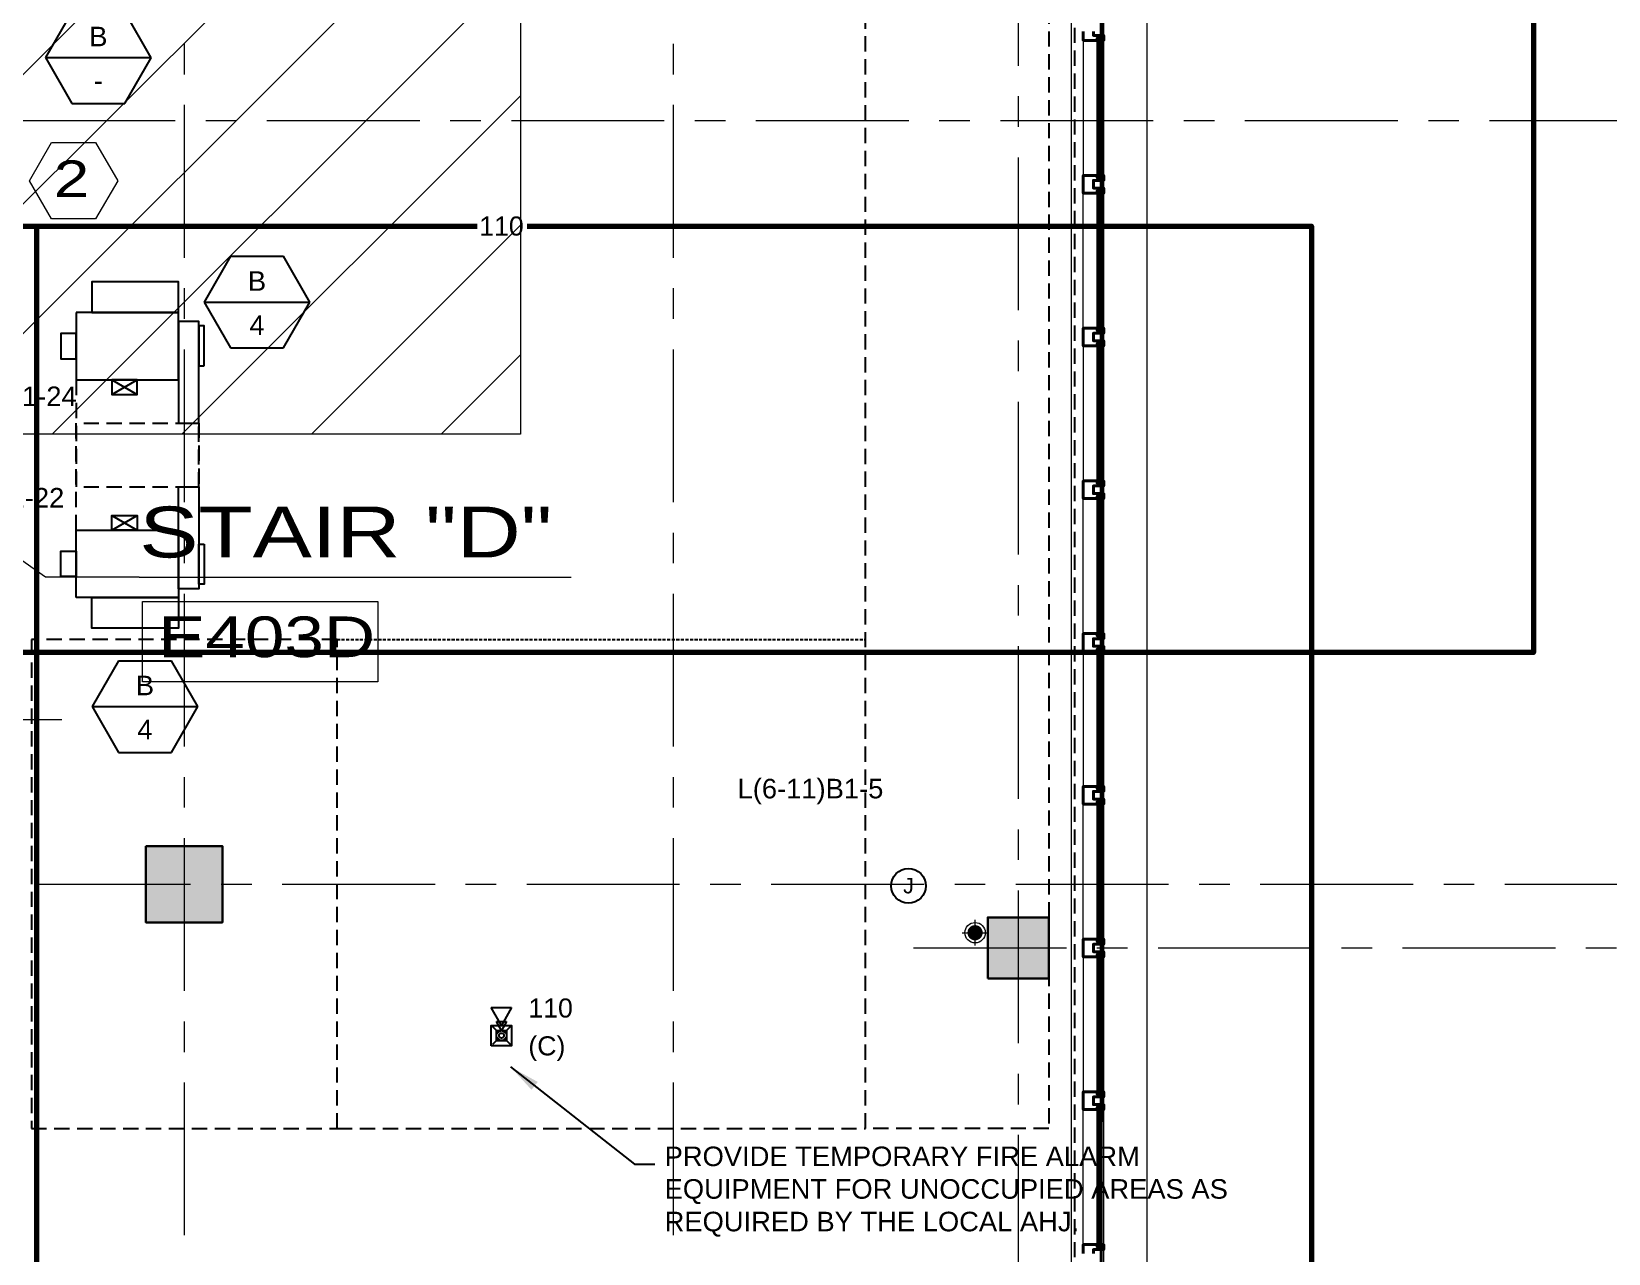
# Model space of a CAD drawing. Header units: inches. Extents: x -26500 to 0, y -3347 to 2257.
# Drawn here: x -21481 to -20862, y 222 to 702 of the extents above; entities that cross this region are included whole.
import ezdxf
from ezdxf.enums import TextEntityAlignment as Align

# ---------------------------------------------------------------- set-up
doc = ezdxf.new("R2010")
doc.units = ezdxf.units.IN
doc.header["$LTSCALE"] = 48
doc.header["$MEASUREMENT"] = 0
for name, pattern in [('A104$0$CENTER', [2, 1.25, -0.25, 0.25, -0.25]), ('CENTER2', [1.125, 0.75, -0.125, 0.125, -0.125]), ('HIDDEN2', [0.1875, 0.125, -0.0625]), ('NB - 5th floor_plan$0$HIDDEN2', [0.1875, 0.125, -0.0625])]:
    doc.linetypes.add(name, pattern=pattern)
for name, color, linetype in [('0 @ 48', 7, 'Continuous'), ('0 @ 96', 7, 'Continuous'), ('A104$0$A-ANNO-PATT-1-6', 8, 'Continuous'), ('A104$0$A-ANNO-PATT-4-12', 8, 'Continuous'), ('A104$0$A-AREA-IDEN', 8, 'Continuous'), ('A104$0$A-COLS-COL1-6', 8, 'Continuous'), ('A104$0$A-COLS-COL4-12', 8, 'Continuous'), ('A104$0$A-FLOR-AWNG', 8, 'Continuous'), ('A104$0$A-FLOR-HLAREAS7-11', 8, 'Continuous'), ('A104$0$A-FLOR-SLAB', 8, 'Continuous'), ('A104$0$A-FLOR-SLEEVE-4-12', 8, 'Continuous'), ('A104$0$A-GLAZ', 8, 'Continuous'), ('A104$0$A-GRID-GRD3-12', 8, 'CENTER2'), ('A104$0$A-GRID-GRDP0-12', 8, 'Continuous'), ('A104$0$A-GRID-GRDP0-15', 8, 'Continuous'), ('A104$0$A-ROOF-LEAD-4-12', 8, 'Continuous'), ('A104$0$A-Roof-leader', 8, 'Continuous'), ('A104$0$C-PROP', 8, 'Continuous'), ('A604$0$A-ANNO-REVS-BULL', 8, 'Continuous'), ('A604$0$A-SHAD-PAT2', 8, 'Continuous'), ('ANNTEXT', 6, 'Continuous'), ('E-FIRE', 234, 'Continuous'), ('E-Powr-Circ', 232, 'Continuous'), ('E-Powr-Devc @ 96', 233, 'Continuous'), ('E-TEXT', 6, 'Continuous'), ('M-HVAC-blck', 6, 'Continuous'), ('M-HVAC-clrn', 1, 'HIDDEN2'), ('M-HVAC-EQPM-FPTD', 94, 'Continuous'), ('M-HVAC-FUTR', 4, 'HIDDEN2'), ('M-HVAC-Supp', 93, 'Continuous'), ('M-HVAC-TEXT', 6, 'Continuous'), ('NB - 5th floor_plan$0$STCCOLS1', 1, 'NB - 5th floor_plan$0$HIDDEN2'), ('NB - 5th floor_plan$0$STDROPS', 1, 'NB - 5th floor_plan$0$HIDDEN2'), ('NB - 5th floor_plan$0$STSLABEDGE', 1, 'NB - 5th floor_plan$0$HIDDEN2'), ('XREF', 7, 'Continuous')]:
    doc.layers.add(name, color=color, linetype=linetype)
doc.layers.add('E-Fire-Covr', color=240, linetype='Continuous', lineweight=70, plot=False)
doc.styles.add('A104$0$Arial', font='arial.ttf', dxfattribs={"height": 0.076839})
doc.styles.add('A104$0$style-Arial', font='arial.ttf')
doc.styles.add('A604$0$style-Arial', font='arial.ttf')
doc.styles.add('M08', font='arial.ttf', dxfattribs={"height": 7.68})
doc.styles.add('MAMEP ANNO', font='arial.ttf', dxfattribs={"height": 0.101562})
doc.styles.get("Standard").update_dxf_attribs({"font": 'simplex.shx'})
doc.dimstyles.get("Standard").update_dxf_attribs({"dimtxt": 0.18, "dimasz": 0.125, "dimexe": 0.18, "dimexo": 0.0625, "dimgap": 0.09, "dimtad": 0, "dimtih": 1, "dimtoh": 1, "dimdec": 4, "dimzin": 0, "dimdsep": 46, "dimtxsty": 'Standard', "dimcen": 0.09, "dimadec": 0, "dimazin": 0, "dimtfac": 1, "dimtdec": 4, "dimtofl": 0, "dimtmove": 0, "dimatfit": 3, "dimfxl": 1, "dimtolj": 1, "dimtzin": 0, "dimarcsym": 0})

# ---------------------------------------------------------------- blocks, each defined once
blk = doc.blocks.new('A104')
at = {"layer": 'A104$0$A-FLOR-HLAREAS7-11', "lineweight": 0}
h = blk.add_hatch(dxfattribs=at)
h.set_pattern_fill('HATCH', color=256, style=0, pattern_type=2)
h.set_pattern_definition([(45, (-23760.126, 1158.67), (-25.45584, 25.45584), [])])
h.paths.add_polyline_path([(-21535.4816, 943.1575), (-21289.0236, 943.1575), (-21289.0236, 543.9097), (-21535.4816, 543.9097)])
at = {"layer": 'A104$0$A-ROOF-LEAD-4-12', "lineweight": 13}
h = blk.add_hatch(color=256, dxfattribs=at)
edge = h.paths.add_edge_path()
edge.add_arc((-21110.5236, 348.0952), 3, 0, 360)
at = {"layer": 'A104$0$A-Roof-leader', "lineweight": 13}
h = blk.add_hatch(color=256, dxfattribs=at)
edge = h.paths.add_edge_path()
edge.add_arc((-21110.5236, 348.0952), 3, 0, 360)
at = {"layer": 'A104$0$A-ANNO-PATT-1-6', "lineweight": 30, "extrusion": (0, 0, -1)}
blk.add_solid([(21436.0236, 382.1574), (21406.0236, 382.1574), (21436.0236, 352.1574), (21406.0236, 352.1574)], dxfattribs=at)
at = {"layer": 'A104$0$A-ANNO-PATT-4-12', "lineweight": 30}
blk.add_solid([(-21105.5236, 330.0952), (-21081.5236, 330.0952), (-21105.5236, 354.0952), (-21081.5236, 354.0952)], dxfattribs=at)
at = {"layer": 'A104$0$A-AREA-IDEN', "lineweight": 13}
for p, q in [((-21438.6568, 487.7276, 0.2066), (-21269.1206, 487.7276, 0.2066)), ((-21675.6238, 431.818, 0.2066), (-21469.0611, 431.818, 0.2066))]:
    blk.add_line(p, q, dxfattribs=at)
at = {"layer": 'A104$0$A-AREA-IDEN', "lineweight": 0, "elevation": 0.2066, "flags": 128}
blk.add_lwpolyline([(-21438.6568, 487.7276), (-21475.4645, 487.7276), (-21596.3269, 572.8122)], dxfattribs=at)
at = {"layer": 'A104$0$A-AREA-IDEN', "lineweight": 13}
blk.add_3dface([(-21437.457, 478.2109, 0.2066), (-21345.019, 478.2109, 0.2066), (-21345.019, 446.6813, 0.2066), (-21437.457, 446.6813, 0.2066)], dxfattribs=at)
at = {"layer": 'A104$0$A-COLS-COL1-6', "lineweight": 30}
blk.add_3dface([(-21436.0236, 382.1574), (-21406.0236, 382.1574), (-21406.0236, 352.1574), (-21436.0236, 352.1574)], dxfattribs=at)
at = {"layer": 'A104$0$A-COLS-COL4-12', "lineweight": 30}
blk.add_3dface([(-21105.5236, 330.0952), (-21081.5236, 330.0952), (-21081.5236, 354.0952), (-21105.5236, 354.0952)], dxfattribs=at)
at = {"layer": 'A104$0$A-FLOR-AWNG', "lineweight": 0}
blk.add_line((-21043.0236, 1560.0012), (-21043.0236, -35.9051), dxfattribs=at)
at = {"layer": 'A104$0$A-FLOR-HLAREAS7-11', "lineweight": 0}
blk.add_3dface([(-21535.4816, 943.1575), (-21289.0236, 943.1575), (-21289.0236, 543.9097), (-21535.4816, 543.9097)], dxfattribs=at)
at = {"layer": 'A104$0$A-FLOR-SLAB', "lineweight": 0, "flags": 128}
blk.add_lwpolyline([(-23869.2731, 1530.3475), (-21072.7739, 1530.3449), (-21072.7739, -6.1545), (-22489.2736, -6.1545), (-22489.2736, 53.8448), (-22872.7736, 53.8448), (-22872.7736, -6.1545), (-24409.272, -6.1545)], dxfattribs=at)
at = {"layer": 'A104$0$A-FLOR-SLEEVE-4-12', "lineweight": 0}
for p, q in [((-21110.5236, 343.0952), (-21110.5236, 353.0952)), ((-21115.5236, 348.0952), (-21105.5236, 348.0952))]:
    blk.add_line(p, q, dxfattribs=at)
at = {"layer": 'A104$0$A-FLOR-SLEEVE-4-12', "lineweight": 13}
blk.add_circle((-21110.5236, 348.0952), 4, dxfattribs=at)
at = {"layer": 'A104$0$A-GLAZ', "lineweight": 0}
for p, q in [((-21060.0239, -18.9052), (-21060.0239, 1543.0949)), ((-21068.0239, 698.5943), (-21068.0239, 645.5943)), ((-21061.7739, 699.3443), (-21061.7739, 644.8443)), ((-21061.2739, 699.3443), (-21061.2739, 644.8443)), ((-21068.0239, 585.5949), (-21068.0239, 638.5949)), ((-21061.7739, 584.8449), (-21061.7739, 639.3449)), ((-21061.2739, 584.8449), (-21061.2739, 639.3449)), ((-21068.0239, 578.5949), (-21068.0239, 525.5949)), ((-21061.7739, 579.3449), (-21061.7739, 524.8449)), ((-21061.2739, 579.3449), (-21061.2739, 524.8449)), ((-21068.0239, 465.5955), (-21068.0239, 518.5955)), ((-21061.7739, 464.8455), (-21061.7739, 519.3455)), ((-21061.2739, 464.8455), (-21061.2739, 519.3455)), ((-21068.0239, 458.5955), (-21068.0239, 405.5955)), ((-21061.7739, 459.3455), (-21061.7739, 404.8455)), ((-21061.2739, 459.3455), (-21061.2739, 404.8455)), ((-21068.0239, 345.5961), (-21068.0239, 398.5961)), ((-21061.7739, 344.8461), (-21061.7739, 399.3461)), ((-21061.2739, 344.8461), (-21061.2739, 399.3461)), ((-21068.0239, 338.5961), (-21068.0239, 285.5961)), ((-21061.7739, 339.3461), (-21061.7739, 284.8461)), ((-21061.2739, 339.3461), (-21061.2739, 284.8461)), ((-21061.7739, 224.8467), (-21061.7739, 279.3467)), ((-21061.2739, 224.8467), (-21061.2739, 279.3467)), ((-21068.0239, 225.5967), (-21068.0239, 278.5967))]:
    blk.add_line(p, q, dxfattribs=at)
at = {"layer": 'A104$0$A-GLAZ', "lineweight": 40}
for p, q in [((-21062.2739, 699.3443), (-21061.0239, 699.3443)), ((-21062.2739, 699.3443), (-21062.2739, 644.8443)), ((-21061.0239, 699.3443), (-21061.0239, 644.8443)), ((-21062.2739, 644.8443), (-21061.0239, 644.8443)), ((-21062.2739, 584.8449), (-21062.2739, 639.3449)), ((-21062.2739, 639.3449), (-21061.0239, 639.3449)), ((-21061.0239, 584.8449), (-21061.0239, 639.3449)), ((-21062.2739, 584.8449), (-21061.0239, 584.8449)), ((-21062.2739, 579.3449), (-21061.0239, 579.3449)), ((-21062.2739, 579.3449), (-21062.2739, 524.8449)), ((-21061.0239, 579.3449), (-21061.0239, 524.8449)), ((-21062.2739, 524.8449), (-21061.0239, 524.8449)), ((-21062.2739, 464.8455), (-21062.2739, 519.3455)), ((-21062.2739, 519.3455), (-21061.0239, 519.3455)), ((-21061.0239, 464.8455), (-21061.0239, 519.3455)), ((-21062.2739, 464.8455), (-21061.0239, 464.8455)), ((-21062.2739, 459.3455), (-21061.0239, 459.3455)), ((-21062.2739, 459.3455), (-21062.2739, 404.8455)), ((-21061.0239, 459.3455), (-21061.0239, 404.8455)), ((-21062.2739, 404.8455), (-21061.0239, 404.8455)), ((-21062.2739, 344.8461), (-21062.2739, 399.3461)), ((-21062.2739, 399.3461), (-21061.0239, 399.3461)), ((-21061.0239, 344.8461), (-21061.0239, 399.3461)), ((-21062.2739, 344.8461), (-21061.0239, 344.8461)), ((-21062.2739, 339.3461), (-21061.0239, 339.3461)), ((-21062.2739, 339.3461), (-21062.2739, 284.8461)), ((-21061.0239, 339.3461), (-21061.0239, 284.8461)), ((-21062.2739, 284.8461), (-21061.0239, 284.8461)), ((-21062.2739, 224.8467), (-21062.2739, 279.3467)), ((-21062.2739, 279.3467), (-21061.0239, 279.3467)), ((-21061.0239, 224.8467), (-21061.0239, 279.3467)), ((-21062.2739, 224.8467), (-21061.0239, 224.8467))]:
    blk.add_line(p, q, dxfattribs=at)
at = {"layer": 'A104$0$A-GLAZ', "lineweight": 40, "flags": 128}
for points in [[(-21064.0239, 702.0946), (-21064.0239, 700.5943), (-21060.0239, 700.5943), (-21060.0239, 698.5943), (-21060.7739, 698.5943), (-21060.7739, 699.5943), (-21062.5239, 699.5943), (-21062.5239, 698.5943), (-21068.0239, 698.5943), (-21068.0239, 702.0946)], [(-21064.0239, 642.0946), (-21064.0239, 643.5943), (-21060.0239, 643.5943), (-21060.0239, 645.5943), (-21060.7739, 645.5943), (-21060.7739, 644.5943), (-21062.5239, 644.5943), (-21062.5239, 645.5943), (-21068.0239, 645.5943), (-21068.0239, 642.0946)], [(-21064.0239, 642.0946), (-21064.0239, 640.5949), (-21060.0239, 640.5949), (-21060.0239, 638.5949), (-21060.7739, 638.5949), (-21060.7739, 639.5949), (-21062.5239, 639.5949), (-21062.5239, 638.5949), (-21068.0239, 638.5949), (-21068.0239, 642.0946)], [(-21064.0239, 582.0946), (-21064.0239, 583.5949), (-21060.0239, 583.5949), (-21060.0239, 585.5949), (-21060.7739, 585.5949), (-21060.7739, 584.5949), (-21062.5239, 584.5949), (-21062.5239, 585.5949), (-21068.0239, 585.5949), (-21068.0239, 582.0946)], [(-21064.0239, 582.0952), (-21064.0239, 580.5949), (-21060.0239, 580.5949), (-21060.0239, 578.5949), (-21060.7739, 578.5949), (-21060.7739, 579.5949), (-21062.5239, 579.5949), (-21062.5239, 578.5949), (-21068.0239, 578.5949), (-21068.0239, 582.0952)], [(-21064.0239, 522.0952), (-21064.0239, 523.5949), (-21060.0239, 523.5949), (-21060.0239, 525.5949), (-21060.7739, 525.5949), (-21060.7739, 524.5949), (-21062.5239, 524.5949), (-21062.5239, 525.5949), (-21068.0239, 525.5949), (-21068.0239, 522.0952)], [(-21064.0239, 522.0952), (-21064.0239, 520.5955), (-21060.0239, 520.5955), (-21060.0239, 518.5955), (-21060.7739, 518.5955), (-21060.7739, 519.5955), (-21062.5239, 519.5955), (-21062.5239, 518.5955), (-21068.0239, 518.5955), (-21068.0239, 522.0952)], [(-21064.0239, 462.0952), (-21064.0239, 463.5955), (-21060.0239, 463.5955), (-21060.0239, 465.5955), (-21060.7739, 465.5955), (-21060.7739, 464.5955), (-21062.5239, 464.5955), (-21062.5239, 465.5955), (-21068.0239, 465.5955), (-21068.0239, 462.0952)], [(-21064.0239, 462.0958), (-21064.0239, 460.5955), (-21060.0239, 460.5955), (-21060.0239, 458.5955), (-21060.7739, 458.5955), (-21060.7739, 459.5955), (-21062.5239, 459.5955), (-21062.5239, 458.5955), (-21068.0239, 458.5955), (-21068.0239, 462.0958)], [(-21064.0239, 402.0958), (-21064.0239, 403.5955), (-21060.0239, 403.5955), (-21060.0239, 405.5955), (-21060.7739, 405.5955), (-21060.7739, 404.5955), (-21062.5239, 404.5955), (-21062.5239, 405.5955), (-21068.0239, 405.5955), (-21068.0239, 402.0958)], [(-21064.0239, 402.0958), (-21064.0239, 400.5961), (-21060.0239, 400.5961), (-21060.0239, 398.5961), (-21060.7739, 398.5961), (-21060.7739, 399.5961), (-21062.5239, 399.5961), (-21062.5239, 398.5961), (-21068.0239, 398.5961), (-21068.0239, 402.0958)], [(-21064.0239, 342.0958), (-21064.0239, 343.5961), (-21060.0239, 343.5961), (-21060.0239, 345.5961), (-21060.7739, 345.5961), (-21060.7739, 344.5961), (-21062.5239, 344.5961), (-21062.5239, 345.5961), (-21068.0239, 345.5961), (-21068.0239, 342.0958)], [(-21064.0239, 342.0964), (-21064.0239, 340.5961), (-21060.0239, 340.5961), (-21060.0239, 338.5961), (-21060.7739, 338.5961), (-21060.7739, 339.5961), (-21062.5239, 339.5961), (-21062.5239, 338.5961), (-21068.0239, 338.5961), (-21068.0239, 342.0964)], [(-21064.0239, 282.0964), (-21064.0239, 283.5961), (-21060.0239, 283.5961), (-21060.0239, 285.5961), (-21060.7739, 285.5961), (-21060.7739, 284.5961), (-21062.5239, 284.5961), (-21062.5239, 285.5961), (-21068.0239, 285.5961), (-21068.0239, 282.0964)], [(-21064.0239, 282.0964), (-21064.0239, 280.5967), (-21060.0239, 280.5967), (-21060.0239, 278.5967), (-21060.7739, 278.5967), (-21060.7739, 279.5967), (-21062.5239, 279.5967), (-21062.5239, 278.5967), (-21068.0239, 278.5967), (-21068.0239, 282.0964)], [(-21064.0239, 222.0964), (-21064.0239, 223.5967), (-21060.0239, 223.5967), (-21060.0239, 225.5967), (-21060.7739, 225.5967), (-21060.7739, 224.5967), (-21062.5239, 224.5967), (-21062.5239, 225.5967), (-21068.0239, 225.5967), (-21068.0239, 222.0964)]]:
    blk.add_lwpolyline(points, dxfattribs=at)
at = {"layer": 'A104$0$A-GRID-GRD3-12', "linetype": 'A104$0$CENTER', "lineweight": 0}
blk.add_line((-21134.6783, 342.0952), (-20581.5918, 342.0952), dxfattribs=at)
at = {"layer": 'A104$0$A-GRID-GRDP0-12', "linetype": 'A104$0$CENTER', "lineweight": 0}
blk.add_line((-21093.5239, -79.3264), (-21093.5239, 1922.9862), dxfattribs=at)
at = {"layer": 'A104$0$A-GRID-GRDP0-15', "linetype": 'A104$0$CENTER', "lineweight": 0}
for p, q in [((-21421.0236, 2113.2362), (-21421.0236, -676.9042)), ((-21229.0236, 2113.2362), (-21229.0236, -676.9042)), ((-21061.0236, -3071.9017), (-21061.0236, 2112.4438)), ((-23884.5631, 667.1574), (-20368.7317, 667.1574)), ((-24358.5266, 367.1574), (-20364.9322, 367.1574))]:
    blk.add_line(p, q, dxfattribs=at)
at = {"layer": 'A104$0$C-PROP', "lineweight": 40, "flags": 128}
blk.add_lwpolyline([(-25004.5437, -676.9041), (-24022.0239, 1542.095), (-21061.0239, 1542.095), (-21061.0239, -676.9042)], dxfattribs=at)
at = {"layer": 'A104$0$A-AREA-IDEN', "lineweight": 13, "style": 'A104$0$style-Arial', "width": 1.246875}
blk.add_text('E403D', height=16, dxfattribs=at).set_placement((-21431.273, 456.3241, 0.2066))
at = {"layer": 'A104$0$A-AREA-IDEN', "lineweight": 13, "insert": (-21438.6578, 495.2066, 0.2066), "char_height": 19.999996, "attachment_point": 7, "line_spacing_factor": 0.6, "style": 'A104$0$Arial'}
blk.add_mtext('\\H1x;\\W1.24688;STAIR "D"', dxfattribs=at)
blk = doc.blocks.new('NB - 5th floor_plan')
at = {"layer": 'NB - 5th floor_plan$0$STCCOLS1', "color": 1, "linetype": 'NB - 5th floor_plan$0$HIDDEN2'}
for points in [[(-21436.0236, 382.1574), (-21406.0236, 382.1574), (-21406.0236, 352.1574), (-21436.0236, 352.1574)], [(-21105.5239, 354.0952), (-21081.5239, 354.0952), (-21081.5239, 330.0952), (-21105.5239, 330.0952)]]:
    blk.add_lwpolyline(points, close=True, dxfattribs=at)
at = {"layer": 'NB - 5th floor_plan$0$STDROPS', "color": 1, "linetype": 'NB - 5th floor_plan$0$HIDDEN2', "ltscale": 0.2}
blk.add_line((-21361.0236, 463.2095), (-21153.5239, 463.2095), dxfattribs=at)
at = {"layer": 'NB - 5th floor_plan$0$STDROPS', "color": 1, "linetype": 'NB - 5th floor_plan$0$HIDDEN2'}
blk.add_line((-21361.0236, 271.2095), (-21153.5239, 271.2095), dxfattribs=at)
for points in [[(-21081.5239, 271.2095), (-21153.4739, 271.2095), (-21153.4739, 999.1574), (-21081.5239, 999.1574)], [(-21481.0236, 271.2095), (-21361.0236, 271.2095), (-21361.0236, 463.2095), (-21481.0236, 463.2095)]]:
    blk.add_lwpolyline(points, close=True, dxfattribs=at)
at = {"layer": 'NB - 5th floor_plan$0$STSLABEDGE', "color": 1, "linetype": 'NB - 5th floor_plan$0$HIDDEN2', "elevation": 0}
blk.add_lwpolyline([(-24410.5216, 169.3061), (-24584.3081, 246.2546), (-24082.6837, 1379.1629), (-23921.1515, 1307.6403), (-23870.5233, 1357.7144), (-23870.5233, 1531.5979), (-21297.5245, 1531.5947), (-21279.6923, 1531.5951), (-21071.5239, 1531.5949), (-21071.5239, -7.4045), (-21293.4359, -7.4045), (-21298.4429, -7.4045), (-22490.5236, -7.4045), (-22490.5236, 52.5948), (-22871.5236, 52.5948), (-22871.5236, -7.4045), (-24410.5239, -7.4045), (-24410.5216, 169.3061)], dxfattribs=at)
blk = doc.blocks.new('A604')
at = {"layer": 'A604$0$A-ANNO-REVS-BULL', "lineweight": 13, "elevation": 0, "flags": 128}
blk.add_lwpolyline([(-21473.11, 658.5), (-21455.79, 658.5), (-21447.13, 643.5), (-21455.79, 628.5), (-21473.11, 628.5), (-21481.77, 643.5), (-21473.11, 658.5)], close=True, dxfattribs=at)
at = {"layer": 'A604$0$A-SHAD-PAT2', "lineweight": 13, "flags": 128}
blk.add_lwpolyline([(-23882.03, 1543.1), (-21061.02, 1542.09), (-21060.02, -18.91), (-22502.03, -18.91), (-22501.02, 42.09), (-22861.02, 42.09), (-22860.02, -18.91), (-24422.02, -18.91), (-24422.02, 161.83), (-24599.48, 240.39), (-24088.55, 1394.34), (-23923.44, 1320.14), (-23881.02, 1362.09), (-23882.03, 1543.1)], close=True, dxfattribs=at)
at = {"layer": 'A604$0$A-ANNO-REVS-BULL', "lineweight": 13, "style": 'A604$0$style-Arial', "width": 1.246876}
blk.add_text('2', height=14.4, dxfattribs=at).set_placement((-21465.27, 644.25, 0), align=Align.MIDDLE_CENTER)
blk = doc.blocks.new('FA-StrobeSymbol-Anno')
at = {"color": 0, "linetype": 'ByBlock'}
for p, q in [((-0.044, 0.044), (-0.074, 0.074)), ((0.044, 0.044), (0.074, 0.074)), ((-0.044, -0.044), (-0.074, -0.074)), ((0.044, -0.044), (0.074, -0.074))]:
    blk.add_line(p, q, dxfattribs=at)
blk.add_circle((0, 0), 0.0403, dxfattribs=at)
blk = doc.blocks.new('*U770')
at = {"layer": '0 @ 48', "color": 0, "linetype": 'ByBlock', "xscale": 24, "yscale": 24, "zscale": 24}
blk.add_blockref('FA-StrobeSymbol-Anno', (0, 4), dxfattribs=at)
at = {"layer": '0 @ 96', "color": 0, "linetype": 'ByBlock', "xscale": 48, "yscale": 48, "zscale": 48}
blk.add_blockref('FA-StrobeSymbol-Anno', (0, 4), dxfattribs=at)
blk = doc.blocks.new('FA-Speaker-Anno')
at = {"color": 0, "linetype": 'ByBlock'}
for p, q in [((0.0833, 0), (0.1562, 0.0417)), ((0.1562, -0.0417), (0.0833, 0)), ((0.1562, 0.0417), (0.1562, -0.0417))]:
    blk.add_line(p, q, dxfattribs=at)
blk.add_lwpolyline([(0, 0.0417), (0.0833, 0.0417), (0.0833, -0.0417), (0, -0.0417)], close=True, dxfattribs=at)
blk = doc.blocks.new('*U771')
at = {"layer": '0 @ 48', "color": 0, "linetype": 'ByBlock', "xscale": 48, "yscale": 48, "zscale": 48, "rotation": 90}
blk.add_blockref('FA-Speaker-Anno', (0, 2), dxfattribs=at)
at = {"layer": '0 @ 96', "color": 0, "linetype": 'ByBlock', "xscale": 96, "yscale": 96, "zscale": 96, "rotation": 90}
blk.add_blockref('FA-Speaker-Anno', (0, 0), dxfattribs=at)
blk = doc.blocks.new('*U149')
at = {"layer": 'E-Fire-Covr'}
blk.add_lwpolyline([(10.15, 322), (318, 322), (318, -314), (-318, -314), (-318, 322), (-9.51, 322)], dxfattribs=at)
for name in ['*U771', '*U770']:
    blk.add_blockref(name, (0, 0))
at = {"color": 6, "style": 'MAMEP ANNO'}
for s, p in [('110', (10.55, 11.08)), ('(C)', (10.55, -3.78))]:
    blk.add_text(s, height=7.5, dxfattribs=at).set_placement(p)
at = {"layer": 'E-Fire-Covr', "style": 'MAMEP ANNO'}
blk.add_text('110', height=7.5, dxfattribs=at).set_placement((0, 322), align=Align.MIDDLE_CENTER)
blk = doc.blocks.new('Symbol-Thermostat-Anno')
at = {"color": 0, "linetype": 'ByBlock'}
blk.add_circle((0, 0), 0.0711, dxfattribs=at)
at = {"color": 0, "linetype": 'ByBlock', "style": 'MAMEP ANNO'}
blk.add_attdef('T', text='', height=0.0625, dxfattribs=at).set_placement((0, 0), align=Align.MIDDLE)
blk = doc.blocks.new('A$C73FD2CE6')
at = {"layer": 'M-HVAC-blck'}
for p, q in [((10.41, 36), (0, 18.01)), ((10.41, 36), (31.18, 36)), ((41.57, 17.97), (31.18, 36)), ((0, 18.01), (10.37, 0)), ((0.01, 17.99), (41.56, 17.99)), ((31.17, 0), (41.57, 17.97)), ((10.37, 0), (31.17, 0))]:
    blk.add_line(p, q, dxfattribs=at)
at = {"layer": 'M-HVAC-TEXT', "style": 'M08'}
for tag, p in [('2', (20.78, 26.3)), ('1', (20.78, 8.99))]:
    blk.add_attdef(tag, text='', height=7.68, dxfattribs=at).set_placement(p, align=Align.MIDDLE)
blk = doc.blocks.new('A$C4BF10DA9')
at = {"layer": 'E-Powr-Circ'}
for p, q in [((20, 42), (30, 36.25)), ((20, 36.25), (30, 42))]:
    blk.add_line(p, q, dxfattribs=at)
at = {"layer": 'M-HVAC-clrn', "flags": 128}
blk.add_lwpolyline([(6, 42), (6, 0), (54.25, 0), (54.25, 25)], dxfattribs=at)
at = {"layer": 'M-HVAC-EQPM-FPTD'}
for p, q in [((6, 68.5), (6, 42)), ((46.25, 68.5), (6, 68.5)), ((46.25, 42), (46.25, 68.5)), ((6, 42), (46.25, 42))]:
    blk.add_line(p, q, dxfattribs=at)
for points in [[(12.25, 68.5), (46.25, 68.5), (46.25, 80.5), (12.25, 80.5)], [(46.25, 25), (54.25, 25), (54.25, 65), (46.25, 65)], [(6, 50.25), (6, 60.25), (0, 60.25), (0, 50.25)], [(30, 42), (20, 42), (20, 36.25), (30, 36.25)]]:
    blk.add_lwpolyline(points, close=True, dxfattribs=at)
at = {"layer": 'M-HVAC-Supp'}
blk.add_lwpolyline([(56.25, 47.5), (56.25, 63.25), (54.25, 63.25), (54.25, 47.5)], close=True, dxfattribs=at)

msp = doc.modelspace()

# ---------------------------------------------------------------- block references
at = {"layer": 'E-FIRE'}
for p in [(-21209.24, 772.22), (-21797.05, 303.69), (-21296.46, 303.69)]:
    msp.add_blockref('*U149', p, dxfattribs=at)
at = {"layer": 'E-Powr-Devc @ 96', "xscale": 96, "yscale": 96, "zscale": 96}
msp.add_blockref('Symbol-Thermostat-Anno', (-21136.67, 366.5), dxfattribs=at).add_auto_attribs({'T': 'J'})
at = {"layer": 'M-HVAC-blck'}
for p, values in [((-21475.51, 673.84), {'2': 'B', '1': '-'}), ((-21413.22, 577.79), {'2': 'B', '1': '4'}), ((-21457.21, 418.92), {'2': 'B', '1': '4'})]:
    msp.add_blockref('A$C73FD2CE6', p, dxfattribs=at).add_auto_attribs(values)
at = {"layer": 'M-HVAC-FUTR'}
msp.add_blockref('A$C4BF10DA9', (-21469.49, 523.22), dxfattribs=at)
at = {"layer": 'M-HVAC-FUTR', "xscale": -1, "rotation": 180}
msp.add_blockref('A$C4BF10DA9', (-21469.49, 548.22), dxfattribs=at)
at = {"layer": 'XREF'}
for name in ['A104', 'NB - 5th floor_plan', 'A604']:
    msp.add_blockref(name, (0, 0), dxfattribs=at)

# ---------------------------------------------------------------- texts
at = {"layer": 'ANNTEXT', "char_height": 7.68, "attachment_point": 1, "style": 'M08'}
for s, width, insert in [('H(6-11)B1-24', 59.1811, (-21528.22, 562.64)), ('H(6-11)B1-22', 59.1811, (-21533.09, 522.8)), ('PROVIDE TEMPORARY FIRE ALARM EQUIPMENT FOR UNOCCUPIED AREAS AS REQUIRED BY THE LOCAL AHJ.', 252.1796, (-21232.4, 264.09))]:
    msp.add_mtext_dynamic_manual_height_columns(s, width=width, gutter_width=1, heights=[0], dxfattribs=dict(at, insert=insert))
at = {"layer": 'E-TEXT', "insert": (-21203.77, 408.55), "char_height": 7.68, "attachment_point": 1, "style": 'M08'}
msp.add_mtext_dynamic_manual_height_columns('L(6-11)B1-5', width=61.7437, gutter_width=1, heights=[0], dxfattribs=at)

# ---------------------------------------------------------------- leaders
at = {"layer": 'ANNTEXT'}
msp.add_leader([(-21292.87, 295.35), (-21244.29, 257.13), (-21236.29, 257.13)], dimstyle='Standard', override={"dimscale": 96, "dimgap": 0.09, "dimtad": 0}, dxfattribs=at)

doc.saveas('drawing.dxf')
